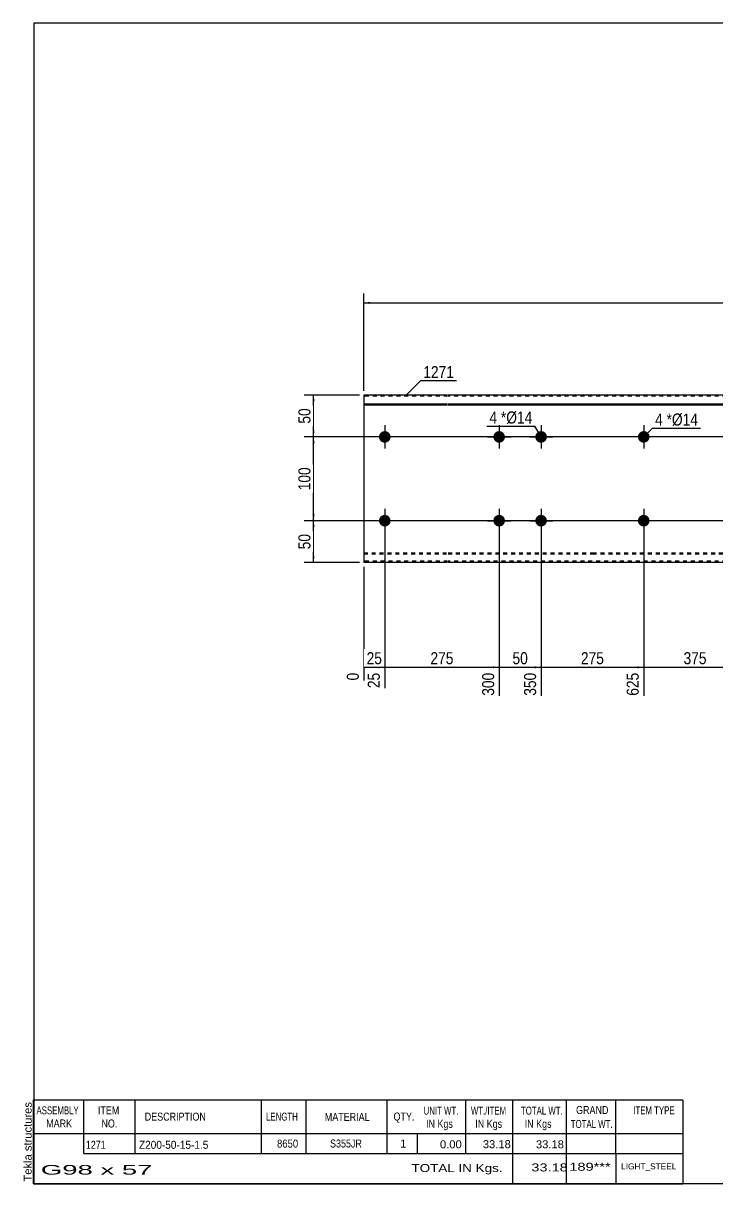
# Model space of a CAD drawing. Header units: millimetres. Extents: x -81 to 321, y -168 to 109.
# Drawn here: x -81.3 to 84.4, y -168.3 to 108.8 of the extents above; entities that cross this region are included whole.
import ezdxf

# ---------------------------------------------------------------- set-up
doc = ezdxf.new("R2010")
doc.units = ezdxf.units.MM
doc.linetypes.add('DXK_LINE_DOT1', pattern=[1.8814, 0.9407, -0.9407])
doc.styles.add('Arial', font='ARIAL.TTF', dxfattribs={"height": 0.2})
doc.styles.add('Arial Narrow', font='ARIALN.TTF', dxfattribs={"height": 0.2})

# ---------------------------------------------------------------- blocks, each defined once
blk = doc.blocks.new('Unknown-629088307-1727')
at = {"color": 5, "linetype": 'Continuous'}
for p, q in [((321.25, 108.75), (-78.75, 108.75)), ((-78.75, 108.75), (-78.75, -168.25)), ((321.25, -168.25), (321.25, 108.75)), ((-78.75, -168.25), (321.25, -168.25))]:
    blk.add_line(p, q, dxfattribs=at)
at = {"color": 174, "linetype": 'Continuous', "style": 'Arial'}
blk.add_text('Tekla structures', height=1.9102, rotation=90, dxfattribs=at).set_placement((-79.25, -167.75))
blk = doc.blocks.new('Part-629088307-1218 - 1203')
at = {"color": 2, "linetype": 'Continuous'}
for p, q in [((0, 20), (0, -20)), ((20, 20), (0, 20)), ((54.49, 20), (20.1, 20)), ((78.98, 20), (54.59, 20)), ((103.46, 20), (79.08, 20)), ((126.36, 20), (103.56, 20)), ((150.85, 20), (126.46, 20)), ((175.34, 20), (150.95, 20)), ((209.83, 20), (175.44, 20)), ((229.93, 20), (209.93, 20)), ((247.22, 20), (230.03, 20)), ((247.22, 20), (247.22, -20)), ((0, 17.88), (20, 17.88)), ((0, 17.67), (20, 17.67)), ((20.1, 17.88), (54.49, 17.88)), ((20.1, 17.67), (54.49, 17.67)), ((54.59, 17.88), (78.98, 17.88)), ((54.59, 17.67), (78.98, 17.67)), ((79.08, 17.88), (103.46, 17.88)), ((79.08, 17.67), (103.46, 17.67)), ((103.56, 17.88), (126.36, 17.88)), ((103.56, 17.67), (126.36, 17.67)), ((126.46, 17.88), (150.85, 17.88)), ((126.46, 17.67), (150.85, 17.67)), ((150.95, 17.88), (175.34, 17.88)), ((150.95, 17.67), (175.34, 17.67)), ((175.44, 17.88), (209.83, 17.88)), ((175.44, 17.67), (209.83, 17.67)), ((209.93, 17.88), (229.93, 17.88)), ((209.93, 17.67), (229.93, 17.67)), ((230.03, 17.88), (247.22, 17.88)), ((230.03, 17.67), (247.22, 17.67)), ((20, -20), (0, -20)), ((54.49, -20), (20.1, -20)), ((78.98, -20), (54.59, -20)), ((103.46, -20), (79.08, -20)), ((126.36, -20), (103.56, -20)), ((150.85, -20), (126.46, -20)), ((175.34, -20), (150.95, -20)), ((209.83, -20), (175.44, -20)), ((229.93, -20), (209.93, -20)), ((247.22, -20), (230.03, -20))]:
    blk.add_line(p, q, dxfattribs=at)
at = {"color": 7, "linetype": 'DXK_LINE_DOT1'}
for p, q in [((20, 19.7), (0, 19.7)), ((54.49, 19.7), (20.1, 19.7)), ((78.98, 19.7), (54.59, 19.7)), ((103.46, 19.7), (79.08, 19.7)), ((126.36, 19.7), (103.56, 19.7)), ((150.85, 19.7), (126.46, 19.7)), ((175.34, 19.7), (150.95, 19.7)), ((209.83, 19.7), (175.44, 19.7)), ((229.93, 19.7), (209.93, 19.7)), ((247.22, 19.7), (230.03, 19.7)), ((0, -17.67), (20, -17.67)), ((0, -17.88), (20, -17.88)), ((20.1, -17.67), (54.49, -17.67)), ((20.1, -17.88), (54.49, -17.88)), ((54.59, -17.67), (78.98, -17.67)), ((54.59, -17.88), (78.98, -17.88)), ((79.08, -17.67), (103.46, -17.67)), ((79.08, -17.88), (103.46, -17.88)), ((103.56, -17.67), (126.36, -17.67)), ((103.56, -17.88), (126.36, -17.88)), ((126.46, -17.67), (150.85, -17.67)), ((126.46, -17.88), (150.85, -17.88)), ((150.95, -17.67), (175.34, -17.67)), ((150.95, -17.88), (175.34, -17.88)), ((175.44, -17.67), (209.83, -17.67)), ((175.44, -17.88), (209.83, -17.88)), ((209.93, -17.67), (229.93, -17.67)), ((209.93, -17.88), (229.93, -17.88)), ((230.03, -17.67), (247.22, -17.67)), ((230.03, -17.88), (247.22, -17.88)), ((20, -19.7), (0, -19.7)), ((54.49, -19.7), (20.1, -19.7)), ((78.98, -19.7), (54.59, -19.7)), ((103.46, -19.7), (79.08, -19.7)), ((126.36, -19.7), (103.56, -19.7)), ((150.85, -19.7), (126.46, -19.7)), ((175.34, -19.7), (150.95, -19.7)), ((209.83, -19.7), (175.44, -19.7)), ((229.93, -19.7), (209.93, -19.7)), ((247.22, -19.7), (230.03, -19.7))]:
    blk.add_line(p, q, dxfattribs=at)
blk = doc.blocks.new('Bolt-629088307-1224 - 1203')
at = {"linetype": 'Continuous'}
for points in [[(33.69, 10, -1), (30.89, 10, -1)], [(43.69, 10, -1), (40.89, 10, -1)], [(33.69, -10, -1), (30.89, -10, -1)], [(43.69, -10, -1), (40.89, -10, -1)]]:
    blk.add_hatch(color=3, dxfattribs=at).paths.add_polyline_path(points)
at = {"color": 3, "linetype": 'Continuous'}
for p, q in [((32.29, 12.8), (32.29, 7.2)), ((42.29, 12.8), (42.29, 7.2)), ((29.49, 10), (35.09, 10)), ((39.49, 10), (45.09, 10)), ((32.29, -7.2), (32.29, -12.8)), ((42.29, -7.2), (42.29, -12.8)), ((29.49, -10), (35.09, -10)), ((39.49, -10), (45.09, -10))]:
    blk.add_line(p, q, dxfattribs=at)
blk = doc.blocks.new('Bolt-629088307-1226 - 1203')
at = {"linetype": 'Continuous'}
for points in [[(6.4, -10, -1), (3.6, -10, -1)], [(68.18, -10, -1), (65.38, -10, -1)]]:
    blk.add_hatch(color=3, dxfattribs=at).paths.add_polyline_path(points)
at = {"color": 3, "linetype": 'Continuous'}
for p, q in [((5, -7.2), (5, -12.8)), ((66.78, -7.2), (66.78, -12.8)), ((7.8, -10), (2.2, -10)), ((69.58, -10), (63.98, -10))]:
    blk.add_line(p, q, dxfattribs=at)
blk = doc.blocks.new('Bolt-629088307-1229 - 1203')
at = {"linetype": 'Continuous'}
for points in [[(6.4, 10, -1), (3.6, 10, -1)], [(68.18, 10, -1), (65.38, 10, -1)]]:
    blk.add_hatch(color=3, dxfattribs=at).paths.add_polyline_path(points)
at = {"color": 3, "linetype": 'Continuous'}
for p, q in [((5, 12.8), (5, 7.2)), ((66.78, 12.8), (66.78, 7.2)), ((7.8, 10), (2.2, 10)), ((69.58, 10), (63.98, 10))]:
    blk.add_line(p, q, dxfattribs=at)
blk = doc.blocks.new('StraightDimension-629088307-1328 - 1203')
at = {"linetype": 'Continuous'}
for points in [[(-12.25, -11.5), (-12, -10), (-11.75, -11.5)], [(-11.75, -18.5), (-12, -20), (-12.25, -18.5)]]:
    blk.add_hatch(color=7, dxfattribs=at).paths.add_polyline_path(points)
at = {"color": 7, "linetype": 'Continuous'}
for p, q in [((162.15, -10), (-14.25, -10)), ((-12, -20), (-12, -10)), ((-1, -20), (-14.25, -20))]:
    blk.add_line(p, q, dxfattribs=at)
at = {"color": 0}
blk.add_wipeout([(-12.15, -12.57), (-16.35, -12.57), (-16.35, -17.43), (-12.15, -17.43)], dxfattribs=at)
at = {"color": 3, "style": 'Arial Narrow'}
blk.add_text('50', height=2.863, rotation=90.0002, dxfattribs=at).set_placement((-12.75, -16.83))
blk = doc.blocks.new('StraightDimension-629088307-1326 - 1203')
at = {"linetype": 'Continuous'}
for points in [[(-12.25, 18.5), (-12, 20), (-11.75, 18.5)], [(-11.75, 11.5), (-12, 10), (-12.25, 11.5)]]:
    blk.add_hatch(color=7, dxfattribs=at).paths.add_polyline_path(points)
at = {"color": 7, "linetype": 'Continuous'}
for p, q in [((-1, 20), (-14.25, 20)), ((-12, 10), (-12, 20)), ((162.15, 10), (-14.25, 10))]:
    blk.add_line(p, q, dxfattribs=at)
at = {"color": 0}
blk.add_wipeout([(-12.15, 17.43), (-16.35, 17.43), (-16.35, 12.57), (-12.15, 12.57)], dxfattribs=at)
at = {"color": 3, "style": 'Arial Narrow'}
blk.add_text('50', height=2.863, rotation=90.0002, dxfattribs=at).set_placement((-12.75, 13.17))
blk = doc.blocks.new('StraightDimension-629088307-1272 - 1203')
at = {"linetype": 'Continuous'}
blk.add_hatch(color=7, dxfattribs=at).paths.add_polyline_path([(89.77, -44.75), (91.27, -45), (89.77, -45.25)])
at = {"color": 7, "linetype": 'Continuous'}
for p, q in [((91.27, 9), (91.27, -53.61)), ((66.78, -11), (66.78, -51.78)), ((66.78, -45), (91.27, -45))]:
    blk.add_line(p, q, dxfattribs=at)
at = {"color": 0}
blk.add_wipeout([(82.37, -44.85), (82.37, -40.65), (75.68, -40.65), (75.68, -44.85)], dxfattribs=at)
at = {"color": 0, "linetype": 'Continuous'}
blk.add_wipeout([(90.67, -45.7), (86.47, -45.7), (86.47, -54.21), (90.67, -54.21)], dxfattribs=at)
at = {"color": 3, "style": 'Arial Narrow'}
blk.add_text('375', height=2.863, dxfattribs=at).set_placement((76.28, -44.25))
at = {"color": 3, "linetype": 'Continuous', "style": 'Arial Narrow'}
blk.add_text('1000', height=2.863, rotation=90.0002, dxfattribs=at).set_placement((90.07, -53.61))
blk = doc.blocks.new('StraightDimension-629088307-1273 - 1203')
at = {"linetype": 'Continuous'}
blk.add_hatch(color=7, dxfattribs=at).paths.add_polyline_path([(65.28, -44.75), (66.78, -45), (65.28, -45.25)])
at = {"color": 7, "linetype": 'Continuous'}
for p, q in [((42.29, -11), (42.29, -51.78)), ((66.78, -11), (66.78, -51.78)), ((42.29, -45), (66.78, -45))]:
    blk.add_line(p, q, dxfattribs=at)
at = {"color": 0}
blk.add_wipeout([(57.88, -44.85), (57.88, -40.65), (51.2, -40.65), (51.2, -44.85)], dxfattribs=at)
at = {"color": 0, "linetype": 'Continuous'}
blk.add_wipeout([(66.18, -45.7), (61.98, -45.7), (61.98, -52.38), (66.18, -52.38)], dxfattribs=at)
at = {"color": 3, "style": 'Arial Narrow'}
blk.add_text('275', height=2.863, dxfattribs=at).set_placement((51.8, -44.25))
at = {"color": 3, "linetype": 'Continuous', "style": 'Arial Narrow'}
blk.add_text('625', height=2.863, rotation=90.0002, dxfattribs=at).set_placement((65.58, -51.78))
blk = doc.blocks.new('StraightDimension-629088307-1274 - 1203')
at = {"linetype": 'Continuous'}
blk.add_hatch(color=7, dxfattribs=at).paths.add_polyline_path([(40.79, -44.75), (42.29, -45), (40.79, -45.25)])
at = {"color": 7, "linetype": 'Continuous'}
for p, q in [((32.29, -11), (32.29, -51.78)), ((42.29, -11), (42.29, -51.78)), ((32.29, -45), (42.29, -45))]:
    blk.add_line(p, q, dxfattribs=at)
at = {"color": 0}
blk.add_wipeout([(39.72, -44.85), (39.72, -40.65), (34.87, -40.65), (34.87, -44.85)], dxfattribs=at)
at = {"color": 3, "style": 'Arial Narrow'}
blk.add_text('50', height=2.863, dxfattribs=at).set_placement((35.47, -44.25))
at = {"color": 0, "linetype": 'Continuous'}
blk.add_wipeout([(41.69, -45.7), (37.49, -45.7), (37.49, -52.38), (41.69, -52.38)], dxfattribs=at)
at = {"color": 3, "linetype": 'Continuous', "style": 'Arial Narrow'}
blk.add_text('350', height=2.863, rotation=90.0002, dxfattribs=at).set_placement((41.09, -51.78))
blk = doc.blocks.new('StraightDimension-629088307-1275 - 1203')
at = {"linetype": 'Continuous'}
blk.add_hatch(color=7, dxfattribs=at).paths.add_polyline_path([(30.79, -44.75), (32.29, -45), (30.79, -45.25)])
at = {"color": 7, "linetype": 'Continuous'}
for p, q in [((5, -11), (5, -49.96)), ((32.29, -11), (32.29, -51.78)), ((5, -45), (32.29, -45))]:
    blk.add_line(p, q, dxfattribs=at)
at = {"color": 0}
blk.add_wipeout([(21.99, -44.85), (21.99, -40.65), (15.3, -40.65), (15.3, -44.85)], dxfattribs=at)
at = {"color": 0, "linetype": 'Continuous'}
blk.add_wipeout([(31.69, -45.7), (27.49, -45.7), (27.49, -52.38), (31.69, -52.38)], dxfattribs=at)
at = {"color": 3, "style": 'Arial Narrow'}
blk.add_text('275', height=2.863, dxfattribs=at).set_placement((15.9, -44.25))
at = {"color": 3, "linetype": 'Continuous', "style": 'Arial Narrow'}
blk.add_text('300', height=2.863, rotation=90.0002, dxfattribs=at).set_placement((31.09, -51.78))
blk = doc.blocks.new('StraightDimension-629088307-1276 - 1203')
at = {"linetype": 'Continuous'}
blk.add_hatch(color=7, dxfattribs=at).paths.add_polyline_path([(3.5, -44.75), (5, -45), (3.5, -45.25)])
at = {"color": 7, "linetype": 'Continuous'}
for p, q in [((5, -11), (5, -49.96)), ((0, -21), (0, -48.13)), ((0, -45), (5, -45))]:
    blk.add_line(p, q, dxfattribs=at)
at = {"color": 0}
blk.add_wipeout([(4.93, -44.85), (4.93, -40.65), (0.07, -40.65), (0.07, -44.85)], dxfattribs=at)
at = {"color": 3, "style": 'Arial Narrow'}
blk.add_text('25', height=2.863, dxfattribs=at).set_placement((0.67, -44.25))
at = {"color": 0, "linetype": 'Continuous'}
blk.add_wipeout([(4.4, -45.7), (0.2, -45.7), (0.2, -50.56), (4.4, -50.56)], dxfattribs=at)
at = {"color": 3, "linetype": 'Continuous', "style": 'Arial Narrow'}
blk.add_text('25', height=2.863, rotation=90.0002, dxfattribs=at).set_placement((3.8, -49.96))
at = {"color": 0, "linetype": 'Continuous'}
blk.add_wipeout([(-0.6, -45.7), (-4.8, -45.7), (-4.8, -48.73), (-0.6, -48.73)], dxfattribs=at)
at = {"color": 3, "linetype": 'Continuous', "style": 'Arial Narrow'}
blk.add_text('0', height=2.86, rotation=90.0002, dxfattribs=at).set_placement((-1.2, -48.13))
blk = doc.blocks.new('StraightDimension-629088307-1327 - 1203')
at = {"linetype": 'Continuous'}
for points in [[(-12.25, 8.5), (-12, 10), (-11.75, 8.5)], [(-11.75, -8.5), (-12, -10), (-12.25, -8.5)]]:
    blk.add_hatch(color=7, dxfattribs=at).paths.add_polyline_path(points)
at = {"color": 7, "linetype": 'Continuous'}
for p, q in [((162.15, 10), (-14.25, 10)), ((-12, -10), (-12, 10)), ((162.15, -10), (-14.25, -10))]:
    blk.add_line(p, q, dxfattribs=at)
at = {"color": 0}
blk.add_wipeout([(-12.15, 3.34), (-16.35, 3.34), (-16.35, -3.34), (-12.15, -3.34)], dxfattribs=at)
at = {"color": 3, "style": 'Arial Narrow'}
blk.add_text('100', height=2.863, rotation=90.0002, dxfattribs=at).set_placement((-12.75, -2.74))
blk = doc.blocks.new('StraightDimension-629088307-1354 - 1203')
at = {"linetype": 'Continuous'}
for points in [[(1.5, 41.75), (0, 42), (1.5, 42.25)], [(245.72, 42.25), (247.22, 42), (245.72, 41.75)]]:
    blk.add_hatch(color=7, dxfattribs=at).paths.add_polyline_path(points)
at = {"color": 7, "linetype": 'Continuous'}
for p, q in [((0, 21), (0, 44.25)), ((0, 42), (247.22, 42)), ((247.22, 21), (247.22, 44.25))]:
    blk.add_line(p, q, dxfattribs=at)
at = {"color": 0}
blk.add_wipeout([(127.87, 42.15), (127.87, 46.35), (119.35, 46.35), (119.35, 42.15)], dxfattribs=at)
at = {"color": 3, "style": 'Arial Narrow'}
blk.add_text('8650', height=2.863, dxfattribs=at).set_placement((119.95, 42.75))
blk = doc.blocks.new('CBS_BOM-629088307-1747')
at = {"color": 7, "linetype": 'Continuous'}
for p, q in [((-78.78, -156.28), (-78.78, -148.28)), ((-78.78, -148.28), (76.14, -148.28)), ((-66.78, -156.28), (-66.78, -148.28)), ((-54.59, -156.28), (-54.59, -148.28)), ((-24.43, -156.28), (-24.43, -148.28)), ((-13.75, -156.28), (-13.75, -148.28)), ((5.57, -156.28), (5.57, -148.28)), ((24.37, -156.28), (24.37, -148.28)), ((35.58, -156.28), (35.58, -148.28)), ((48.37, -156.28), (48.37, -148.28)), ((60.12, -156.28), (60.12, -148.28)), ((76.14, -148.29), (76.14, -156.27)), ((-78.78, -156.28), (76.14, -156.28)), ((-78.78, -161.08), (-78.78, -156.28)), ((-66.78, -161.08), (-66.78, -156.28)), ((-54.59, -161.08), (-54.59, -156.28)), ((-24.43, -161.08), (-24.43, -156.28)), ((-13.75, -161.08), (-13.75, -156.28)), ((5.57, -161.08), (5.57, -156.28)), ((12.83, -161.08), (12.83, -156.28)), ((24.37, -161.08), (24.37, -156.28)), ((35.58, -161.08), (35.58, -156.28)), ((48.37, -161.08), (48.37, -156.28)), ((60.14, -161.08), (60.14, -156.28)), ((76.14, -156.28), (76.14, -161.08)), ((-78.78, -168.28), (-78.78, -161.1)), ((-66.78, -161.08), (76.14, -161.08)), ((35.58, -168.28), (35.58, -161.1)), ((48.37, -168.28), (48.37, -161.1)), ((60.18, -168.28), (60.18, -161.1)), ((76.14, -161.08), (76.14, -168.28)), ((-78.78, -168.28), (76.14, -168.28))]:
    blk.add_line(p, q, dxfattribs=at)
at = {"color": 3, "linetype": 'Continuous', "style": 'Arial'}
for s, height, width, p in [('ASSEMBLY', 1.91, 0.7, (-78.1, -151.71)), ('ITEM', 1.91, 0.8, (-63.45, -151.71)), ('DESCRIPTION', 1.9102, 0.8, (-52.27, -153.21)), ('LENGTH', 1.91, 0.7, (-23.32, -153.21)), ('MATERIAL', 1.91, 0.8, (-9.3, -153.26)), ('QTY.', 1.91, 0.8, (7.09, -153.18)), ('UNIT WT.', 1.91, 0.7, (14.26, -151.78)), ('WT./ITEM', 1.91, 0.7, (25.55, -151.78)), ('TOTAL WT.', 1.91, 0.7, (37.49, -151.78)), ('GRAND', 1.91, 0.8, (50.64, -151.62)), ('ITEM TYPE', 1.91, 0.7, (64.28, -151.7)), ('MARK', 1.91, 0.8, (-75.78, -154.84)), ('NO.', 1.91, 0.8, (-62.6, -154.84)), ('IN Kgs', 1.91, 0.8, (14.84, -154.92)), ('IN Kgs', 1.91, 0.8, (26.59, -154.92)), ('IN Kgs', 1.91, 0.8, (38.38, -154.92)), ('TOTAL WT.', 1.91, 0.7, (49.38, -154.96))]:
    blk.add_text(s, height=height, dxfattribs=dict(at, width=width)).set_placement(p)
at = {"color": 7, "linetype": 'Continuous', "style": 'Arial'}
for s, height, width, p in [('8650', 1.91, 0.85, (-20.71, -159.65)), ('S355JR', 1.91, 0.8, (-8.06, -159.62)), ('1271', 1.91, 0.8, (-66.32, -159.93)), ('Z200-50-15-1.5', 1.9102, 0.9, (-53.65, -159.93))]:
    blk.add_text(s, height=height, dxfattribs=dict(at, width=width)).set_placement(p)
for s, p in [('1', (8.66, -159.62)), ('0.00', (18.17, -159.81)), ('33.18', (28.39, -159.78)), ('33.18', (41.06, -159.81))]:
    blk.add_text(s, height=1.91, dxfattribs=at).set_placement(p)
at = {"color": 6, "linetype": 'Continuous', "style": 'Arial'}
for s, height, width, p in [('33.18', 1.91, 1.3, (39.97, -165.33)), ('189***', 1.91, 1.3, (49.04, -165.17)), ('G98 x 57', 2.292, 2.05, (-77.06, -166.09)), ('TOTAL IN Kgs.', 1.9102, 1.2, (11.38, -165.48))]:
    blk.add_text(s, height=height, dxfattribs=dict(at, width=width)).set_placement(p)
blk.add_text('LIGHT_STEEL', height=1.4135, dxfattribs=at).set_placement((61.39, -164.83))
blk = doc.blocks.new('Mark-629088307-1357 - 1203')
at = {"color": 0}
blk.add_wipeout([(21.5, 24.04), (21.5, 27.04), (14.18, 27.04), (14.18, 24.04)], dxfattribs=at)
blk.add_wipeout([(21.5, 24.04), (21.5, 27.04), (14.18, 27.04), (14.18, 24.04)], dxfattribs=at)
at = {"color": 7, "linetype": 'Continuous'}
for p, q in [((10.05, 19.9), (13.58, 23.44)), ((13.58, 23.44), (22.1, 23.44))]:
    blk.add_line(p, q, dxfattribs=at)
at = {"color": 3, "style": 'Arial Narrow'}
blk.add_text('1271', height=2.863, dxfattribs=at).set_placement((14.18, 24.04))
blk = doc.blocks.new('MarkSet-629088307-1373 - 1203')
at = {"color": 0}
blk.add_wipeout([(71.33, 12.72), (71.33, 15.72), (69.5, 15.72), (69.5, 12.72)], dxfattribs=at)
blk.add_wipeout([(71.33, 12.72), (71.33, 15.72), (69.5, 15.72), (69.5, 12.72)], dxfattribs=at)
at = {"color": 7, "linetype": 'Continuous'}
blk.add_line((66.78, 10), (68.9, 12.12), dxfattribs=at)
at = {"color": 0}
blk.add_wipeout([(73.51, 12.72), (73.51, 15.72), (72.23, 15.72), (72.23, 12.72)], dxfattribs=at)
blk.add_wipeout([(73.51, 12.72), (73.51, 15.72), (72.23, 15.72), (72.23, 12.72)], dxfattribs=at)
at = {"color": 3, "style": 'Arial Narrow'}
blk.add_text('4', height=2.86, dxfattribs=at).set_placement((69.5, 12.72))
at = {"color": 0}
blk.add_wipeout([(79.72, 12.72), (79.72, 15.72), (73.51, 15.72), (73.51, 12.72)], dxfattribs=at)
blk.add_wipeout([(79.72, 12.72), (79.72, 15.72), (73.51, 15.72), (73.51, 12.72)], dxfattribs=at)
at = {"color": 7, "linetype": 'Continuous'}
blk.add_line((68.9, 12.12), (80.32, 12.12), dxfattribs=at)
at = {"color": 3, "style": 'Arial Narrow'}
for s, height, p in [('*', 2.86, (72.23, 12.72)), ('Ø14', 2.863, (73.51, 12.72))]:
    blk.add_text(s, height=height, dxfattribs=at).set_placement(p)
blk = doc.blocks.new('Mark-629088307-1380 - 1203')
at = {"color": 0}
blk.add_wipeout([(31.8, 13.2), (31.8, 16.2), (29.97, 16.2), (29.97, 13.2)], dxfattribs=at)
blk.add_wipeout([(31.8, 13.2), (31.8, 16.2), (29.97, 16.2), (29.97, 13.2)], dxfattribs=at)
blk.add_wipeout([(33.98, 13.2), (33.98, 16.2), (32.7, 16.2), (32.7, 13.2)], dxfattribs=at)
blk.add_wipeout([(33.98, 13.2), (33.98, 16.2), (32.7, 16.2), (32.7, 13.2)], dxfattribs=at)
at = {"color": 3, "style": 'Arial Narrow'}
blk.add_text('4', height=2.86, dxfattribs=at).set_placement((29.97, 13.2))
at = {"color": 0}
blk.add_wipeout([(40.19, 13.2), (40.19, 16.2), (33.98, 16.2), (33.98, 13.2)], dxfattribs=at)
blk.add_wipeout([(40.19, 13.2), (40.19, 16.2), (33.98, 16.2), (33.98, 13.2)], dxfattribs=at)
at = {"color": 7, "linetype": 'Continuous'}
for p in [(29.37, 12.6), (42.29, 10)]:
    blk.add_line(p, (40.79, 12.6), dxfattribs=at)
at = {"color": 3, "style": 'Arial Narrow'}
for s, height, p in [('*', 2.86, (32.7, 13.2)), ('Ø14', 2.863, (33.98, 13.2))]:
    blk.add_text(s, height=height, dxfattribs=at).set_placement(p)

msp = doc.modelspace()

# ---------------------------------------------------------------- block references
for name in ['Unknown-629088307-1727', 'Part-629088307-1218 - 1203', 'Bolt-629088307-1229 - 1203', 'Bolt-629088307-1224 - 1203', 'Bolt-629088307-1226 - 1203', 'CBS_BOM-629088307-1747']:
    msp.add_blockref(name, (0, 0))

# ---------------------------------------------------------------- next in the draw order: block references
for name in ['StraightDimension-629088307-1326 - 1203', 'StraightDimension-629088307-1328 - 1203']:
    msp.add_blockref(name, (0, 0))

# ---------------------------------------------------------------- next in the draw order: block references
for name in ['StraightDimension-629088307-1354 - 1203', 'StraightDimension-629088307-1272 - 1203']:
    msp.add_blockref(name, (0, 0))

# ---------------------------------------------------------------- next in the draw order: block references
for name in ['Mark-629088307-1357 - 1203', 'StraightDimension-629088307-1273 - 1203']:
    msp.add_blockref(name, (0, 0))

# ---------------------------------------------------------------- next in the draw order: block references
msp.add_blockref('StraightDimension-629088307-1274 - 1203', (0, 0))

# ---------------------------------------------------------------- next in the draw order: block references
msp.add_blockref('StraightDimension-629088307-1275 - 1203', (0, 0))

# ---------------------------------------------------------------- next in the draw order: block references
msp.add_blockref('StraightDimension-629088307-1276 - 1203', (0, 0))

# ---------------------------------------------------------------- next in the draw order: block references
msp.add_blockref('StraightDimension-629088307-1327 - 1203', (0, 0))

# ---------------------------------------------------------------- next in the draw order: block references
for name in ['Mark-629088307-1380 - 1203', 'MarkSet-629088307-1373 - 1203']:
    msp.add_blockref(name, (0, 0))

doc.saveas('drawing.dxf')
